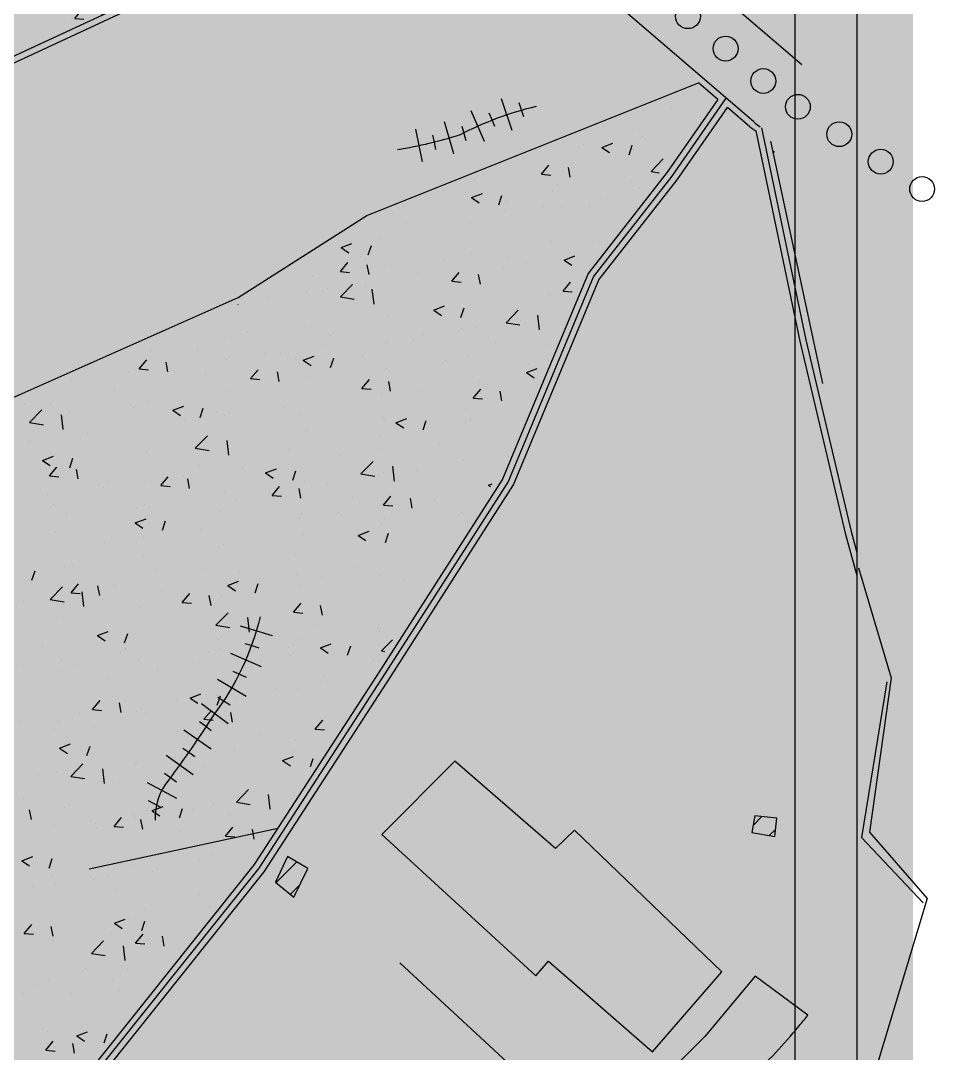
# Model space of a CAD drawing. Header units: millimetres. Extents: x 709 to 3952, y 378 to 2394.
# Drawn here: x 3074.7 to 3222.7, y 1481.3 to 1647.5 of the extents above; entities that cross this region are included whole.
import ezdxf

# ---------------------------------------------------------------- set-up
doc = ezdxf.new("R2010")
doc.units = ezdxf.units.MM
for name, color, linetype in [('BAS', 252, 'Continuous'), ('PAVE', 3, 'Continuous'), ('TR', 9, 'Continuous')]:
    doc.layers.add(name, color=color, linetype=linetype)

# ---------------------------------------------------------------- blocks, each defined once
blk = doc.blocks.new('*X242')
at = {"color": 0}
for p, q in [((411779.85, 4018681), (411779.85, 4018681)), ((411773.88, 4018677.66), (411773.88, 4018677.66)), ((411765.94, 4018675.2), (411765.94, 4018675.2)), ((411768.85, 4018674.75), (411770.6, 4018675.42)), ((411773.24, 4018673.58), (411773.75, 4018675.09)), ((411775.41, 4018676.45), (411775.41, 4018676.45)), ((411768.85, 4018674.74), (411770.1, 4018673.91)), ((411759.12, 4018670.44), (411760.33, 4018671.87)), ((411776.78, 4018670.88), (411778.73, 4018672.91)), ((411759.12, 4018670.44), (411760.62, 4018670.3)), ((411763.75, 4018669.97), (411763.46, 4018671.54)), ((411776.78, 4018670.88), (411778.06, 4018670.68)), ((411748.29, 4018669.36), (411748.29, 4018669.36)), ((411761.63, 4018668.79), (411761.63, 4018668.79)), ((411773.58, 4018669.34), (411773.58, 4018669.34)), ((411747.85, 4018666.68), (411749.6, 4018667.35)), ((411752.23, 4018665.51), (411752.74, 4018667.02)), ((411760.95, 4018667.73), (411760.95, 4018667.73)), ((411774.98, 4018668.23), (411774.98, 4018668.23)), ((411747.85, 4018666.68), (411749.09, 4018665.84)), ((411748.12, 4018665.97), (411748.12, 4018665.97)), ((411753.56, 4018666), (411753.56, 4018666)), ((411759.36, 4018665.34), (411759.36, 4018665.34)), ((411762.34, 4018665.07), (411762.34, 4018665.07)), ((411766.91, 4018665.44), (411766.91, 4018665.44)), ((411768.83, 4018666.59), (411768.83, 4018666.59)), ((411735.13, 4018664.1), (411735.13, 4018664.1)), ((411753.1, 4018664.52), (411753.1, 4018664.52)), ((411737.32, 4018662.44), (411737.32, 4018662.44)), ((411747.76, 4018662.57), (411747.76, 4018662.57)), ((411733.18, 4018660.07), (411733.18, 4018660.07)), ((411726.84, 4018658.62), (411728.59, 4018659.29)), ((411726.84, 4018658.62), (411728.09, 4018657.78)), ((411731.23, 4018657.45), (411731.74, 4018658.96)), ((411760.65, 4018659.41), (411760.65, 4018659.41)), ((411768.33, 4018659.58), (411768.33, 4018659.58)), ((411729.97, 4018657.21), (411729.97, 4018657.21)), ((411747.81, 4018657.65), (411747.81, 4018657.65)), ((411753.75, 4018657.08), (411753.75, 4018657.08)), ((411762.25, 4018656.73), (411762.25, 4018656.73)), ((411762.77, 4018656.62), (411764.52, 4018657.29)), ((411726.73, 4018654.77), (411727.93, 4018656.2)), ((411731.35, 4018654.3), (411731.06, 4018655.87)), ((411734.83, 4018655.78), (411734.83, 4018655.78)), ((411743.32, 4018656.65), (411743.32, 4018656.65)), ((411752.79, 4018655.48), (411752.79, 4018655.48)), ((411756.66, 4018656.09), (411756.66, 4018656.09)), ((411762.77, 4018656.62), (411764.01, 4018655.78)), ((411722.2, 4018654.18), (411722.2, 4018654.18)), ((411726.73, 4018654.77), (411728.22, 4018654.64)), ((411739.17, 4018654.58), (411739.17, 4018654.58)), ((411744.66, 4018653.2), (411745.87, 4018654.64)), ((411746.53, 4018654.66), (411746.53, 4018654.66)), ((411749.29, 4018652.73), (411749, 4018654.3)), ((411724.59, 4018652.08), (411724.59, 4018652.08)), ((411726.73, 4018650.67), (411728.68, 4018652.7)), ((411730.74, 4018652.58), (411730.74, 4018652.58)), ((411732.15, 4018649.53), (411731.87, 4018651.91)), ((411744.66, 4018653.2), (411746.16, 4018653.07)), ((411762.59, 4018651.63), (411763.8, 4018653.07)), ((411715.01, 4018650.51), (411715.01, 4018650.51)), ((411721.27, 4018651.33), (411721.27, 4018651.33)), ((411726.73, 4018650.67), (411728.95, 4018650.32)), ((411760.34, 4018651.09), (411760.34, 4018651.09)), ((411762.59, 4018651.63), (411764.09, 4018651.5)), ((411710.22, 4018649.39), (411710.25, 4018649.48)), ((411741.76, 4018648.55), (411743.51, 4018649.23)), ((411741.76, 4018648.55), (411743.01, 4018647.71)), ((411746.15, 4018647.38), (411746.66, 4018648.9)), ((411747.51, 4018649.33), (411747.51, 4018649.33)), ((411753.41, 4018646.53), (411755.36, 4018648.56)), ((411734.52, 4018647.46), (411734.52, 4018647.46)), ((411755.68, 4018646.87), (411755.68, 4018646.87)), ((411758.83, 4018645.4), (411758.55, 4018647.77)), ((411721.9, 4018645.85), (411721.9, 4018645.85)), ((411746.21, 4018645.62), (411746.21, 4018645.62)), ((411748.72, 4018645.83), (411748.72, 4018645.83)), ((411753.41, 4018646.53), (411755.64, 4018646.19)), ((411709.06, 4018644.09), (411709.06, 4018644.09)), ((411711.76, 4018645), (411711.76, 4018645)), ((411725.1, 4018644.44), (411725.1, 4018644.44)), ((411738.45, 4018643.88), (411738.45, 4018643.88)), ((411739.95, 4018644.8), (411739.95, 4018644.8)), ((411696.08, 4018642.22), (411696.08, 4018642.22)), ((411703.68, 4018642.21), (411703.68, 4018642.21)), ((411724.16, 4018642.72), (411724.16, 4018642.72)), ((411734.14, 4018643.33), (411734.14, 4018643.33)), ((411751.79, 4018643.31), (411751.79, 4018643.31)), ((411760.04, 4018642.77), (411760.04, 4018642.77)), ((411694.33, 4018639.1), (411695.54, 4018640.54)), ((411698.96, 4018638.63), (411698.67, 4018640.2)), ((411708.44, 4018640.65), (411708.44, 4018640.65)), ((411714.69, 4018641.47), (411714.69, 4018641.47)), ((411717.03, 4018641.64), (411717.03, 4018641.64)), ((411719.56, 4018640.82), (411719.56, 4018640.82)), ((411720.76, 4018640.49), (411722.51, 4018641.16)), ((411720.76, 4018640.49), (411722, 4018639.65)), ((411725.15, 4018639.32), (411725.65, 4018640.83)), ((411730.37, 4018641.08), (411730.37, 4018641.08)), ((411743.72, 4018640.52), (411743.72, 4018640.52)), ((411747.2, 4018641.01), (411747.2, 4018641.01)), ((411692.65, 4018638.57), (411692.65, 4018638.57)), ((411694.34, 4018639.1), (411695.83, 4018638.97)), ((411712.27, 4018637.53), (411713.47, 4018638.97)), ((411716.89, 4018637.06), (411716.6, 4018638.63)), ((411734.22, 4018639.13), (411734.22, 4018639.13)), ((411756.69, 4018638.49), (411758.44, 4018639.16)), ((411756.69, 4018638.49), (411757.93, 4018637.65)), ((411757.06, 4018639.95), (411757.06, 4018639.95)), ((411683.18, 4018637.32), (411683.18, 4018637.32)), ((411704.98, 4018638.32), (411704.98, 4018638.32)), ((411712.27, 4018637.53), (411713.76, 4018637.4)), ((411721.59, 4018637.53), (411721.59, 4018637.53)), ((411730.2, 4018635.96), (411731.4, 4018637.4)), ((411734.82, 4018635.5), (411734.53, 4018637.06)), ((411749.1, 4018637.01), (411749.1, 4018637.01)), ((411690.4, 4018635.82), (411690.4, 4018635.82)), ((411708.76, 4018635.77), (411708.76, 4018635.77)), ((411730.2, 4018635.96), (411731.69, 4018635.83)), ((411739.63, 4018635.76), (411739.63, 4018635.76)), ((411748.13, 4018634.39), (411749.33, 4018635.83)), ((411752.75, 4018633.93), (411752.47, 4018635.49)), ((411695.77, 4018633.9), (411695.77, 4018633.9)), ((411733.37, 4018634.94), (411733.37, 4018634.94)), ((411748.13, 4018634.39), (411749.63, 4018634.26)), ((411675.82, 4018633.32), (411675.82, 4018633.32)), ((411676.68, 4018630.45), (411678.63, 4018632.48)), ((411680.09, 4018633.42), (411680.09, 4018633.42)), ((411683.14, 4018632.3), (411683.14, 4018632.3)), ((411693.44, 4018632.86), (411693.44, 4018632.86)), ((411699.75, 4018632.43), (411701.5, 4018633.1)), ((411699.75, 4018632.43), (411701, 4018631.59)), ((411704.14, 4018631.26), (411704.65, 4018632.77)), ((411706.78, 4018632.3), (411706.78, 4018632.3)), ((411717.59, 4018632.86), (411717.59, 4018632.86)), ((411746.9, 4018632.69), (411746.9, 4018632.69)), ((411676.68, 4018630.45), (411678.91, 4018630.11)), ((411682.1, 4018629.32), (411681.82, 4018631.69)), ((411701.86, 4018630.79), (411701.86, 4018630.79)), ((411708.12, 4018631.61), (411708.12, 4018631.61)), ((411720.13, 4018631.73), (411720.13, 4018631.73)), ((411733.47, 4018631.17), (411733.47, 4018631.17)), ((411733.92, 4018630.81), (411733.92, 4018630.81)), ((411735.68, 4018630.42), (411737.43, 4018631.1)), ((411735.68, 4018630.42), (411736.93, 4018629.58)), ((411740.07, 4018629.26), (411740.57, 4018630.77)), ((411746.82, 4018630.6), (411746.82, 4018630.6)), ((411747.68, 4018630.91), (411747.68, 4018630.91)), ((411686.07, 4018628.71), (411686.07, 4018628.71)), ((411721.29, 4018629.21), (411721.29, 4018629.21)), ((411676.6, 4018627.46), (411676.6, 4018627.46)), ((411703.36, 4018626.32), (411705.31, 4018628.34)), ((411708.45, 4018627.45), (411708.45, 4018627.45)), ((411708.78, 4018625.18), (411708.5, 4018627.56)), ((411733.1, 4018628.41), (411733.1, 4018628.41)), ((411742.52, 4018627.15), (411742.52, 4018627.15)), ((411695.47, 4018625.58), (411695.47, 4018625.58)), ((411703.36, 4018626.32), (411705.59, 4018625.97)), ((411718.52, 4018625.91), (411718.52, 4018625.91)), ((411733.06, 4018625.9), (411733.06, 4018625.9)), ((411678.75, 4018624.36), (411680.5, 4018625.04)), ((411678.75, 4018624.36), (411679.99, 4018623.52)), ((411682.84, 4018623.98), (411682.84, 4018623.98)), ((411683.13, 4018623.19), (411683.64, 4018624.71)), ((411726.8, 4018625.08), (411726.8, 4018625.08)), ((411730.05, 4018622.18), (411731.99, 4018624.21)), ((411746.6, 4018624.36), (411746.6, 4018624.36)), ((411679.87, 4018621.87), (411681.08, 4018623.3)), ((411679.87, 4018621.87), (411681.37, 4018621.73)), ((411684.5, 4018621.4), (411684.21, 4018622.96)), ((411703.94, 4018623.4), (411703.94, 4018623.4)), ((411711.01, 4018623), (411711.01, 4018623)), ((411714.68, 4018622.36), (411716.43, 4018623.03)), ((411714.68, 4018622.36), (411715.92, 4018621.52)), ((411719.06, 4018621.19), (411719.57, 4018622.7)), ((411730.05, 4018622.18), (411732.27, 4018621.83)), ((411733.61, 4018622.49), (411733.61, 4018622.49)), ((411735.46, 4018621.04), (411735.19, 4018623.42)), ((411739.09, 4018622.92), (411739.09, 4018622.92)), ((411689.36, 4018620.9), (411689.36, 4018620.9)), ((411695.28, 4018620.93), (411695.28, 4018620.93)), ((411697.8, 4018620.3), (411699.01, 4018621.73)), ((411697.81, 4018620.3), (411699.3, 4018620.17)), ((411701.54, 4018621.75), (411701.54, 4018621.75)), ((411702.43, 4018619.83), (411702.14, 4018621.4)), ((411715.74, 4018618.73), (411716.94, 4018620.16)), ((411720.98, 4018620.89), (411720.98, 4018620.89)), ((411724.51, 4018620.42), (411724.51, 4018620.42)), ((411750.6, 4018620.36), (411751.19, 4018620.59)), ((411750.6, 4018620.36), (411750.91, 4018620.15)), ((411679.49, 4018618.85), (411679.49, 4018618.85)), ((411688.57, 4018620.08), (411688.57, 4018620.08)), ((411701.91, 4018619.52), (411701.91, 4018619.52)), ((411708.15, 4018619.13), (411708.15, 4018619.13)), ((411715.26, 4018618.96), (411715.26, 4018618.96)), ((411715.74, 4018618.73), (411717.23, 4018618.6)), ((411720.36, 4018618.26), (411720.07, 4018619.83)), ((411733.67, 4018617.16), (411734.87, 4018618.6)), ((411680.49, 4018617.29), (411680.49, 4018617.29)), ((411695.16, 4018617.25), (411695.16, 4018617.25)), ((411709.93, 4018617.92), (411709.93, 4018617.92)), ((411728.61, 4018618.39), (411728.61, 4018618.39)), ((411733.67, 4018617.16), (411735.16, 4018617.03)), ((411735.95, 4018617.29), (411735.95, 4018617.29)), ((411738.29, 4018616.69), (411738, 4018618.26)), ((411741.95, 4018617.83), (411741.95, 4018617.83)), ((411682.54, 4018615.65), (411682.54, 4018615.65)), ((411693.84, 4018616.73), (411693.84, 4018616.73)), ((411695.36, 4018615.41), (411695.36, 4018615.41)), ((411707.19, 4018616.16), (411707.19, 4018616.16)), ((411720.22, 4018615.22), (411720.22, 4018615.22)), ((411720.53, 4018615.6), (411720.53, 4018615.6)), ((411726.48, 4018616.04), (411726.48, 4018616.04)), ((411746.29, 4018616.04), (411746.29, 4018616.04)), ((411693.67, 4018614.3), (411695.42, 4018614.97)), ((411693.67, 4018614.3), (411694.91, 4018613.46)), ((411698.06, 4018613.13), (411698.56, 4018614.64)), ((411733.31, 4018614.17), (411733.31, 4018614.17)), ((411733.88, 4018615.03), (411733.88, 4018615.03)), ((411747.22, 4018614.47), (411747.22, 4018614.47)), ((411680.78, 4018612.91), (411680.78, 4018612.91)), ((411694.96, 4018611.89), (411694.96, 4018611.89)), ((411704.43, 4018613.14), (411704.43, 4018613.14)), ((411720.68, 4018612.57), (411720.68, 4018612.57)), ((411729.6, 4018612.3), (411731.35, 4018612.97)), ((411729.6, 4018612.29), (411730.84, 4018611.46)), ((411733.99, 4018611.13), (411734.49, 4018612.64)), ((411688.71, 4018611.07), (411688.71, 4018611.07)), ((411707.84, 4018610.81), (411707.84, 4018610.81)), ((411734.06, 4018611.67), (411734.06, 4018611.67)), ((411694.86, 4018608.93), (411694.86, 4018608.93)), ((411719.48, 4018609.17), (411719.48, 4018609.17)), ((411682.23, 4018607.33), (411682.23, 4018607.33)), ((411683.59, 4018607.38), (411683.59, 4018607.38)), ((411729.37, 4018607.43), (411729.37, 4018607.43)), ((411677.05, 4018605.07), (411677.56, 4018606.58)), ((411696.94, 4018606.81), (411696.94, 4018606.81)), ((411704.9, 4018606.66), (411704.9, 4018606.66)), ((411710.29, 4018606.25), (411710.29, 4018606.25)), ((411713.64, 4018605.36), (411713.64, 4018605.36)), ((411719.9, 4018606.18), (411719.9, 4018606.18)), ((411723.63, 4018605.68), (411723.63, 4018605.68)), ((411733, 4018605.84), (411733, 4018605.84)), ((411680, 4018601.96), (411681.95, 4018603.99)), ((411683.34, 4018603.06), (411684.55, 4018604.5)), ((411687.97, 4018602.59), (411687.68, 4018604.16)), ((411690.32, 4018604.16), (411690.32, 4018604.16)), ((411708.59, 4018604.23), (411710.34, 4018604.9)), ((411708.59, 4018604.23), (411709.84, 4018603.39)), ((411712.98, 4018603.06), (411713.49, 4018604.57)), ((411720.38, 4018604.24), (411720.38, 4018604.24)), ((411736.98, 4018605.12), (411736.98, 4018605.12)), ((411680, 4018601.96), (411682.22, 4018601.62)), ((411683.34, 4018603.06), (411684.84, 4018602.93)), ((411685.41, 4018600.83), (411685.14, 4018603.2)), ((411688.39, 4018602.03), (411688.39, 4018602.03)), ((411697.86, 4018603.28), (411697.86, 4018603.28)), ((411701.27, 4018601.49), (411702.48, 4018602.93)), ((411705.9, 4018601.02), (411705.61, 4018602.59)), ((411707.54, 4018602.48), (411707.54, 4018602.48)), ((411675.74, 4018601.66), (411675.74, 4018601.66)), ((411682.13, 4018601.21), (411682.13, 4018601.21)), ((411694.56, 4018600.61), (411694.56, 4018600.61)), ((411701.27, 4018601.49), (411702.77, 4018601.36)), ((411719.2, 4018599.92), (411720.41, 4018601.36)), ((411723.83, 4018599.46), (411723.54, 4018601.02)), ((411681.93, 4018599.01), (411681.93, 4018599.01)), ((411706.68, 4018597.82), (411708.63, 4018599.85)), ((411712.09, 4018596.69), (411711.82, 4018599.06)), ((411719.21, 4018599.92), (411720.7, 4018599.79)), ((411706.68, 4018597.82), (411708.9, 4018597.48)), ((411722.79, 4018597.57), (411722.79, 4018597.57)), ((411732.7, 4018597.52), (411732.7, 4018597.52)), ((411687.59, 4018596.17), (411689.34, 4018596.84)), ((411687.59, 4018596.17), (411688.83, 4018595.33)), ((411691.97, 4018595), (411692.48, 4018596.51)), ((411707.07, 4018595.5), (411707.07, 4018595.5)), ((411713.33, 4018596.32), (411713.33, 4018596.32)), ((411720.07, 4018595.92), (411720.07, 4018595.92)), ((411733.03, 4018596.75), (411733.03, 4018596.75)), ((411733.36, 4018593.69), (411735.1, 4018595.5)), ((411678.73, 4018594.6), (411678.73, 4018594.6)), ((411692.07, 4018594.04), (411692.07, 4018594.04)), ((411707.24, 4018594.16), (411707.24, 4018594.16)), ((411718.45, 4018594.25), (411718.45, 4018594.25)), ((411723.52, 4018594.17), (411725.27, 4018594.84)), ((411723.52, 4018594.17), (411724.76, 4018593.33)), ((411727.9, 4018593), (411728.41, 4018594.51)), ((411733.36, 4018593.69), (411733.88, 4018593.61)), ((411681.81, 4018592.17), (411681.81, 4018592.17)), ((411691.28, 4018593.42), (411691.28, 4018593.42)), ((411694.25, 4018592.29), (411694.25, 4018592.29)), ((411705.42, 4018593.47), (411705.42, 4018593.47)), ((411718.76, 4018592.91), (411718.76, 4018592.91)), ((411732.11, 4018592.35), (411732.11, 4018592.35)), ((411675.55, 4018591.35), (411675.55, 4018591.35)), ((411681.62, 4018590.69), (411681.62, 4018590.69)), ((411684, 4018591.24), (411684, 4018591.24)), ((411697.34, 4018590.68), (411697.34, 4018590.68)), ((411703.87, 4018591.75), (411703.87, 4018591.75)), ((411689.29, 4018589.24), (411689.29, 4018589.24)), ((411710.69, 4018590.12), (411710.69, 4018590.12)), ((411724.03, 4018589.55), (411724.03, 4018589.55)), ((411724.44, 4018588.76), (411724.44, 4018588.76)), ((411716.22, 4018587.71), (411716.22, 4018587.71)), ((411719.77, 4018587.6), (411719.77, 4018587.6)), ((411686.81, 4018584.26), (411688.01, 4018585.69)), ((411691.43, 4018583.79), (411691.15, 4018585.36)), ((411700.49, 4018585.64), (411700.49, 4018585.64)), ((411702.51, 4018586.1), (411704.26, 4018586.78)), ((411702.51, 4018586.1), (411703.75, 4018585.26)), ((411706.75, 4018586.46), (411706.75, 4018586.46)), ((411706.9, 4018584.94), (411707.4, 4018586.45)), ((411706.93, 4018585.84), (411706.93, 4018585.84)), ((411709.86, 4018586.26), (411709.86, 4018586.26)), ((411686.81, 4018584.26), (411688.31, 4018584.12)), ((411693.95, 4018583.96), (411693.95, 4018583.96)), ((411695.28, 4018583.76), (411695.28, 4018583.76)), ((411704.74, 4018582.69), (411705.95, 4018584.12)), ((411709.37, 4018582.22), (411709.08, 4018583.79)), ((411675.23, 4018582.31), (411675.23, 4018582.31)), ((411681.32, 4018582.36), (411681.32, 4018582.36)), ((411684.7, 4018583.56), (411684.7, 4018583.56)), ((411704.74, 4018582.69), (411706.24, 4018582.56)), ((411722.67, 4018581.12), (411723.88, 4018582.55)), ((411680.7, 4018581.25), (411680.7, 4018581.25)), ((411687.1, 4018581.33), (411687.1, 4018581.33)), ((411700.44, 4018580.77), (411700.44, 4018580.77)), ((411722.67, 4018581.12), (411724.17, 4018580.99)), ((411681.5, 4018578.04), (411683.25, 4018578.71)), ((411713.79, 4018580.2), (411713.79, 4018580.2)), ((411719.46, 4018579.28), (411719.46, 4018579.28)), ((411681.51, 4018578.04), (411682.75, 4018577.2)), ((411685.89, 4018576.87), (411686.4, 4018578.38)), ((411706.63, 4018577.52), (411706.63, 4018577.52)), ((411709.64, 4018577.85), (411709.64, 4018577.85)), ((411719.41, 4018577.51), (411719.41, 4018577.51)), ((411683.31, 4018573.47), (411685.26, 4018575.5)), ((411693.64, 4018575.64), (411693.64, 4018575.64)), ((411693.91, 4018575.78), (411693.91, 4018575.78)), ((411700.17, 4018576.6), (411700.17, 4018576.6)), ((411717.43, 4018576.04), (411719.18, 4018576.71)), ((411717.43, 4018576.04), (411718.68, 4018575.2)), ((411721.89, 4018575.07), (411722.33, 4018576.38)), ((411678.13, 4018573.7), (411678.13, 4018573.7)), ((411681.02, 4018574.04), (411681.02, 4018574.04)), ((411688.73, 4018572.34), (411688.45, 4018574.71)), ((411704.83, 4018575.01), (411704.83, 4018575.01)), ((411683.31, 4018573.47), (411685.54, 4018573.13)), ((411690.25, 4018572.5), (411690.25, 4018572.5)), ((411709.99, 4018569.33), (411711.94, 4018571.36)), ((411715.41, 4018568.2), (411715.13, 4018570.57)), ((411719.16, 4018570.95), (411719.16, 4018570.95)), ((411675.67, 4018570), (411675.67, 4018570)), ((411696.43, 4018567.98), (411698.18, 4018568.65)), ((411706.32, 4018569.19), (411706.32, 4018569.19)), ((411709.99, 4018569.33), (411712.22, 4018568.99)), ((411676.97, 4018566.55), (411676.68, 4018568.12)), ((411682.23, 4018568.56), (411682.23, 4018568.56)), ((411693.34, 4018567.32), (411693.34, 4018567.32)), ((411695.58, 4018567.99), (411695.58, 4018567.99)), ((411696.43, 4018567.97), (411697.67, 4018567.14)), ((411700.81, 4018566.81), (411701.32, 4018568.32)), ((411703.06, 4018567.99), (411703.06, 4018567.99)), ((411708.92, 4018567.43), (411708.92, 4018567.43)), ((411680.71, 4018565.72), (411680.71, 4018565.72)), ((411687.34, 4018565.92), (411687.34, 4018565.92)), ((411690.28, 4018565.45), (411691.48, 4018566.89)), ((411690.28, 4018565.45), (411691.77, 4018565.32)), ((411693.6, 4018566.74), (411693.6, 4018566.74)), ((411694.9, 4018564.98), (411694.61, 4018566.55)), ((411708.21, 4018563.88), (411709.42, 4018565.32)), ((411687.5, 4018565.2), (411687.5, 4018565.2)), ((411700.85, 4018564.63), (411700.85, 4018564.63)), ((411708.21, 4018563.88), (411709.71, 4018563.75)), ((411712.83, 4018563.41), (411712.55, 4018564.98)), ((411714.19, 4018564.07), (411714.19, 4018564.07)), ((411675.42, 4018559.91), (411677.17, 4018560.58)), ((411706.02, 4018560.87), (411706.02, 4018560.87)), ((411675.42, 4018559.91), (411676.67, 4018559.07)), ((411679.81, 4018558.74), (411680.32, 4018560.25)), ((411693.04, 4018559), (411693.04, 4018559)), ((411703.8, 4018560.09), (411703.8, 4018560.09)), ((411680.41, 4018557.4), (411680.41, 4018557.4)), ((411689.22, 4018557.59), (411689.22, 4018557.59)), ((411696.49, 4018558.13), (411696.49, 4018558.13)), ((411677.26, 4018555.85), (411677.26, 4018555.85)), ((411680.76, 4018556.06), (411680.76, 4018556.06)), ((411687.02, 4018556.88), (411687.02, 4018556.88)), ((411690.6, 4018555.28), (411690.6, 4018555.28)), ((411703.95, 4018554.72), (411703.95, 4018554.72)), ((411695.21, 4018552.1), (411695.21, 4018552.1)), ((411705.72, 4018552.55), (411705.72, 4018552.55)), ((411690.34, 4018549.85), (411692.09, 4018550.52)), ((411692.73, 4018550.67), (411692.73, 4018550.67)), ((411675.82, 4018548.21), (411677.02, 4018549.65)), ((411680.1, 4018549.07), (411680.1, 4018549.07)), ((411680.44, 4018547.75), (411680.15, 4018549.31)), ((411680.63, 4018549.6), (411680.63, 4018549.6)), ((411690.34, 4018549.85), (411691.59, 4018549.01)), ((411694.73, 4018548.68), (411695.24, 4018550.19)), ((411675.82, 4018548.21), (411677.31, 4018548.08)), ((411680.44, 4018547.02), (411680.44, 4018547.02)), ((411686.63, 4018544.98), (411688.57, 4018547.01)), ((411689.91, 4018548.27), (411689.91, 4018548.27)), ((411693.75, 4018546.65), (411694.95, 4018548.08)), ((411698.37, 4018546.18), (411698.08, 4018547.75)), ((411692.04, 4018543.85), (411691.77, 4018546.22)), ((411693.75, 4018546.65), (411695.24, 4018546.52)), ((411686.63, 4018544.98), (411688.85, 4018544.64)), ((411685.73, 4018542.51), (411685.73, 4018542.51)), ((411692.43, 4018542.35), (411692.43, 4018542.35)), ((411679.8, 4018540.75), (411679.8, 4018540.75)), ((411690.18, 4018540.85), (411690.18, 4018540.85)), ((411677.66, 4018539.71), (411677.66, 4018539.71)), ((411691, 4018539.15), (411691, 4018539.15)), ((411675.6, 4018538.34), (411675.6, 4018538.34)), ((411683.33, 4018538.41), (411683.33, 4018538.41)), ((411679.5, 4018532.43), (411679.5, 4018532.43)), ((411684.26, 4018531.72), (411686.01, 4018532.39)), ((411688.67, 4018530.6), (411689.15, 4018532.06)), ((411679.28, 4018529.41), (411680.49, 4018530.85)), ((411683.91, 4018528.94), (411683.62, 4018530.51)), ((411684.26, 4018531.72), (411685.51, 4018530.88)), ((411679.29, 4018529.41), (411680.78, 4018529.28)), ((411680.76, 4018529.8), (411680.76, 4018529.8))]:
    blk.add_line(p, q, dxfattribs=at)
blk = doc.blocks.new('*X188')
at = {"color": 0}
for p, q in [((623.879, 307.802), (624.596, 308.519)), ((625.182, 306.984), (625.689, 307.491))]:
    blk.add_line(p, q, dxfattribs=at)
blk = doc.blocks.new('*X187')
at = {"color": 0}
for p, q in [((585.333, 303.197), (587, 304.864)), ((586.503, 302.246), (587.231, 302.974))]:
    blk.add_line(p, q, dxfattribs=at)
blk = doc.blocks.new('NT')
at = {"layer": 'PAVE'}
blk.add_circle((0, 0), 2, dxfattribs=at)
blk = doc.blocks.new('*X244')
at = {"color": 0}
for p, q in [((411704.24, 4018750.03), (411704.24, 4018750.03)), ((411708.54, 4018748.6), (411708.54, 4018748.6)), ((411709.39, 4018748.79), (411709.81, 4018749.3)), ((411709.39, 4018748.79), (411710.51, 4018748.69)), ((411703.01, 4018745.83), (411703.01, 4018745.83)), ((411700.32, 4018743.2), (411702.07, 4018743.87)), ((411700.32, 4018743.2), (411701.57, 4018742.36)), ((411704.71, 4018742.03), (411705.22, 4018743.54)), ((411710.23, 4018744.54), (411710.23, 4018744.54)), ((411712.71, 4018743.96), (411712.71, 4018743.96)), ((411695.52, 4018739.14), (411695.25, 4018741.52)), ((411695.65, 4018742.04), (411695.65, 4018742.04)), ((411699.72, 4018742.09), (411699.72, 4018742.09)), ((411717.75, 4018740.81), (411717.75, 4018740.81)), ((411701.96, 4018738.74), (411701.96, 4018738.74)), ((411692.49, 4018737.49), (411692.49, 4018737.49)), ((411716.79, 4018736.14), (411718.74, 4018738.17)), ((411722.2, 4018735.01), (411721.93, 4018737.38)), ((411692.77, 4018736.48), (411692.77, 4018736.48)), ((411706.11, 4018735.92), (411706.11, 4018735.92)), ((411712.4, 4018735.64), (411712.4, 4018735.64)), ((411716.79, 4018736.14), (411719.01, 4018735.8)), ((411719.46, 4018735.35), (411719.46, 4018735.35)), ((411719.78, 4018735.8), (411719.78, 4018735.8)), ((411699.42, 4018733.77), (411699.42, 4018733.77)), ((411705.2, 4018733.29), (411705.2, 4018733.29)), ((411715.24, 4018733.14), (411717, 4018733.81)), ((411719.63, 4018731.97), (411720.14, 4018733.48)), ((411686.79, 4018732.17), (411686.79, 4018732.17)), ((411694.92, 4018731.56), (411696.13, 4018732.99)), ((411694.92, 4018731.56), (411696.42, 4018731.43)), ((411699.55, 4018731.09), (411699.26, 4018732.66)), ((411715.25, 4018733.14), (411716.49, 4018732.3)), ((411717.43, 4018731.78), (411717.43, 4018731.78)), ((411726.9, 4018733.02), (411726.9, 4018733.02)), ((411690.62, 4018730.79), (411690.62, 4018730.79)), ((411711.17, 4018730.95), (411711.17, 4018730.95)), ((411712.85, 4018729.99), (411714.06, 4018731.42)), ((411712.86, 4018729.99), (411714.35, 4018729.86)), ((411717.48, 4018729.52), (411717.19, 4018731.09)), ((411695.38, 4018728.88), (411695.38, 4018728.88)), ((411724.94, 4018729.08), (411724.94, 4018729.08)), ((411730.79, 4018728.42), (411731.99, 4018729.86)), ((411730.79, 4018728.42), (411732.28, 4018728.29)), ((411685.92, 4018727.63), (411685.92, 4018727.63)), ((411712.1, 4018727.32), (411712.1, 4018727.32)), ((411694.24, 4018725.07), (411695.99, 4018725.74)), ((411694.24, 4018725.07), (411695.48, 4018724.23)), ((411698.63, 4018723.9), (411699.13, 4018725.41)), ((411699.12, 4018725.44), (411699.12, 4018725.44)), ((411736.11, 4018725.24), (411736.11, 4018725.24)), ((411686.49, 4018723.84), (411686.49, 4018723.84)), ((411687.9, 4018723.71), (411687.9, 4018723.71)), ((411730.17, 4018723.07), (411731.92, 4018723.74)), ((411733.32, 4018723.38), (411733.32, 4018723.38)), ((411734.55, 4018721.9), (411735.06, 4018723.41)), ((411701.25, 4018723.14), (411701.25, 4018723.14)), ((411710.85, 4018721.92), (411710.85, 4018721.92)), ((411714.59, 4018722.58), (411714.59, 4018722.58)), ((411720.32, 4018723.16), (411720.32, 4018723.16)), ((411727.94, 4018722.01), (411727.94, 4018722.01)), ((411730.17, 4018723.07), (411731.41, 4018722.23)), ((411737.26, 4018722.36), (411737.26, 4018722.36)), ((411679.83, 4018720.91), (411679.83, 4018720.91)), ((411693.17, 4018720.35), (411693.17, 4018720.35)), ((411704.6, 4018721.09), (411704.6, 4018721.09)), ((411718.75, 4018720.88), (411718.75, 4018720.88)), ((411724.63, 4018720.76), (411724.63, 4018720.76)), ((411688.81, 4018719.02), (411688.81, 4018719.02)), ((411704.17, 4018718.38), (411704.17, 4018718.38)), ((411706.52, 4018719.78), (411706.52, 4018719.78)), ((411711.8, 4018719), (411711.8, 4018719)), ((411719.86, 4018719.22), (411719.86, 4018719.22)), ((411673.33, 4018716.95), (411674.48, 4018716.17)), ((411673.45, 4018717.09), (411674.98, 4018717.68)), ((411677.62, 4018715.84), (411678.13, 4018717.35)), ((411679.34, 4018717.77), (411679.34, 4018717.77)), ((411698.81, 4018717.12), (411698.81, 4018717.12)), ((411672.16, 4018714.79), (411672.08, 4018715.48)), ((411680.46, 4018714.32), (411681.67, 4018715.76)), ((411685.08, 4018713.85), (411684.8, 4018715.42)), ((411686.18, 4018715.52), (411686.18, 4018715.52)), ((411689.59, 4018715.87), (411689.59, 4018715.87)), ((411709.16, 4018715.01), (411710.91, 4018715.68)), ((411709.16, 4018715.01), (411710.41, 4018714.17)), ((411713.55, 4018713.84), (411714.06, 4018715.35)), ((411724.74, 4018715.39), (411724.74, 4018715.39)), ((411673.35, 4018713.76), (411673.35, 4018713.76)), ((411675.01, 4018713.37), (411675.01, 4018713.37)), ((411680.46, 4018714.32), (411681.96, 4018714.19)), ((411693.42, 4018711.79), (411695.37, 4018713.82)), ((411698.39, 4018712.75), (411699.6, 4018714.19)), ((411703.02, 4018712.28), (411702.73, 4018713.85)), ((411713.75, 4018713.3), (411713.75, 4018713.3)), ((411693.42, 4018711.79), (411695.64, 4018711.44)), ((411698.39, 4018712.75), (411699.89, 4018712.62)), ((411698.84, 4018710.65), (411698.56, 4018713.03)), ((411704.28, 4018712.06), (411704.28, 4018712.06)), ((411710.16, 4018712.89), (411710.16, 4018712.89)), ((411716.32, 4018711.18), (411717.53, 4018712.62)), ((411720.95, 4018710.72), (411720.66, 4018712.28)), ((411724.33, 4018712.43), (411724.33, 4018712.43)), ((411669.58, 4018711.56), (411669.58, 4018711.56)), ((411682.93, 4018711), (411682.93, 4018711)), ((411695.58, 4018710.38), (411695.58, 4018710.38)), ((411696.27, 4018710.43), (411696.27, 4018710.43)), ((411698.02, 4018711.23), (411698.02, 4018711.23)), ((411711.49, 4018710.67), (411711.49, 4018710.67)), ((411716.32, 4018711.18), (411717.82, 4018711.05)), ((411682.23, 4018709.16), (411682.23, 4018709.16)), ((411698.51, 4018708.8), (411698.51, 4018708.8)), ((411709.62, 4018709.87), (411709.62, 4018709.87)), ((411666.5, 4018707.08), (411666.5, 4018707.08)), ((411672.76, 4018707.91), (411672.76, 4018707.91)), ((411681, 4018707.88), (411681, 4018707.88)), ((411685.88, 4018707.2), (411685.88, 4018707.2)), ((411688.16, 4018706.94), (411689.91, 4018707.62)), ((411688.16, 4018706.94), (411689.4, 4018706.1)), ((411692.54, 4018705.78), (411693.05, 4018707.29)), ((411666.42, 4018705.38), (411666.42, 4018705.38)), ((411673.04, 4018705.44), (411673.04, 4018705.44)), ((411697.7, 4018702.2), (411697.7, 4018702.2)), ((411691.44, 4018701.37), (411691.44, 4018701.37)), ((411664.71, 4018698.79), (411664.71, 4018698.79)), ((411666, 4018697.08), (411667.2, 4018698.52)), ((411667.15, 4018698.88), (411668.9, 4018699.55)), ((411667.15, 4018698.88), (411668.4, 4018698.04)), ((411671.54, 4018697.71), (411672.04, 4018699.22)), ((411675.65, 4018699.29), (411675.65, 4018699.29)), ((411685.58, 4018698.88), (411685.58, 4018698.88)), ((411690.54, 4018699.13), (411690.54, 4018699.13)), ((411659.93, 4018697.22), (411659.93, 4018697.22)), ((411666, 4018697.08), (411667.49, 4018696.95)), ((411666.18, 4018698.05), (411666.18, 4018698.05)), ((411670.62, 4018696.62), (411670.33, 4018698.18)), ((411672.74, 4018697.12), (411672.74, 4018697.12)), ((411675.96, 4018696.63), (411675.96, 4018696.63)), ((411678.06, 4018698.22), (411678.06, 4018698.22)), ((411683.93, 4018695.52), (411685.13, 4018696.95)), ((411688.36, 4018696.08), (411688.26, 4018696.62)), ((411691.4, 4018697.66), (411691.4, 4018697.66)), ((411656.64, 4018695.99), (411656.64, 4018695.99)), ((411659.76, 4018695.24), (411659.76, 4018695.24)), ((411669.98, 4018695.43), (411669.98, 4018695.43)), ((411683.93, 4018695.52), (411685.42, 4018695.38)), ((411661.39, 4018694.13), (411661.39, 4018694.13)), ((411683.33, 4018694.87), (411683.33, 4018694.87)), ((411650.53, 4018689.65), (411650.8, 4018690.45)), ((411669.08, 4018689.43), (411669.08, 4018689.43)), ((411670.3, 4018687.69), (411672, 4018689.46)), ((411672.44, 4018688.79), (411672.44, 4018688.79)), ((411653.35, 4018687.36), (411653.35, 4018687.36)), ((411659.45, 4018686.92), (411659.45, 4018686.92)), ((411659.61, 4018688.19), (411659.61, 4018688.19)), ((411646.82, 4018685.32), (411646.82, 4018685.32)), ((411659.74, 4018686.08), (411659.74, 4018686.08)), ((411651.53, 4018679.85), (411652.74, 4018681.28)), ((411651.54, 4018679.85), (411653.03, 4018679.72)), ((411645.77, 4018676.71), (411645.77, 4018676.71)), ((411646.52, 4018677), (411646.52, 4018677)), ((411646.77, 4018677.5), (411646.77, 4018677.5))]:
    blk.add_line(p, q, dxfattribs=at)
blk = doc.blocks.new('TR-M')
at = {"layer": 'TR'}
for p, q in [((-0.01, -2.69), (0.01, 2.69)), ((2.5, -0.01), (2.51, 1.17)), ((2.49, -1.19), (2.5, -0.01))]:
    blk.add_line(p, q, dxfattribs=at)

msp = doc.modelspace()

# ---------------------------------------------------------------- hatches: boundary and pattern name
at = {"layer": 'BAS', "true_color": 0xc7c8ca, "transparency": 33554513}
h = msp.add_hatch(color=9, dxfattribs=at)
h.dxf.hatch_style = 1
h.paths.add_polyline_path([(735.07, 2394.13), (735.07, 400.97), (3218.5, 400.97), (3218.5, 2394.13)])
h.paths.add_polyline_path([(1826.32, 1353.24), (2408.56, 1353.24), (2408.56, 918.34), (1826.32, 918.34)], flags=16)

# ---------------------------------------------------------------- linework, layer by layer
at = {"layer": 'BAS'}
for p, q in [((3200.55, 1640.41), (3112.55, 1716.04)), ((3192.83, 1631.23), (3136.21, 1679.89)), ((3130.5, 1616.16), (3183.95, 1637.54)), ((3187.06, 1634.87), (3183.95, 1637.54)), ((3187.06, 1634.87), (3178.88, 1623.12)), ((3192.18, 1630.47), (3188.58, 1633.56)), ((3203.94, 1589.15), (3195.55, 1628.14)), ((3195.97, 1626.18), (3196.19, 1626.52)), ((3178.88, 1623.12), (3166.14, 1606.82)), ((3109.76, 1602.96), (3130.5, 1616.16)), ((3166.14, 1606.82), (3152.38, 1573.73)), ((3073.04, 1586.64), (3109.76, 1602.96)), ((3152.38, 1573.73), (3132.69, 1543.04)), ((3209.67, 1559.45), (3214.98, 1541.75)), ((3132.69, 1543.04), (3112.36, 1511.67)), ((3214.98, 1541.75), (3211.49, 1516.88)), ((3211.49, 1516.88), (3220.76, 1506.21)), ((3112.36, 1511.67), (3082.7, 1474.53)), ((3220.76, 1506.21), (3211.97, 1477.04))]:
    msp.add_line(p, q, dxfattribs=at)
msp.add_lwpolyline([(726.02, 2394.13), (3209.45, 2394.13), (3209.45, 400.97), (726.02, 400.97)], close=True, dxfattribs=at)
at = {"layer": 'BAS', "flags": 128}
for points in [[(3199.51, 952.38), (3199.51, 2152.38)], [(3137.12, 1680.42), (3138.34, 1674.34), (3138.17, 1674.17), (3120.48, 1660.9), (3095.72, 1651), (3045.6, 1627.73), (3034.25, 1623.95)], [(3136.53, 1678.29), (3137.24, 1674.73), (3119.98, 1661.78), (3095.32, 1651.92), (3045.23, 1628.66), (3035.5, 1625.42)], [(2638.95, 952.35), (2663.88, 995.82), (2693.41, 1041.42), (2719.11, 1078.82), (2742.16, 1109.45), (2767.31, 1145.42), (2808.13, 1188.28), (2846.89, 1246.28), (2878.43, 1283.66), (2914.65, 1330.68), (2936.01, 1352.63), (2988.64, 1408.18), (3049.2, 1451.19), (3083.38, 1473.78), (3113.17, 1511.08), (3133.53, 1542.5), (3153.26, 1573.26), (3167.01, 1606.31), (3179.68, 1622.52), (3188.39, 1635.04)], [(2640.18, 952.38), (2664.74, 995.32), (2694.24, 1040.87), (2719.92, 1078.23), (2742.97, 1108.86), (2768.09, 1144.79), (2808.91, 1187.65), (2847.69, 1245.67), (2879.21, 1283.03), (2915.4, 1330.02), (2936.73, 1351.93), (2989.3, 1407.42), (3049.77, 1450.36), (3084.07, 1473.03), (3113.98, 1510.5), (3134.37, 1541.96), (3154.15, 1572.8), (3167.88, 1605.8), (3180.49, 1621.93), (3188.58, 1633.56)], [(3192.18, 1630.47), (3193.16, 1629.82)], [(3193.16, 1629.82), (3200.25, 1595.96), (3207.55, 1565.04), (3209.45, 1558.24)], [(3194.08, 1630.31), (3201.23, 1596.18), (3208.51, 1565.29), (3209.45, 1561.94)], [(3214.25, 1541.12), (3210.17, 1516.04), (3220.09, 1505.54)], [(3115.93, 1517.44), (3085.8, 1510.96)]]:
    msp.add_lwpolyline(points, dxfattribs=at)
for points in [[(3135.44, 1626.82, 0.040841), (3145.58, 1629.22, -0.060202), (3157.84, 1633.78, -0.118699)], [(3113.3, 1551.54, -0.104904), (3105.81, 1535.75, -0.015224), (3098.61, 1525.33, 0.190558), (3096.42, 1518.82, 4.441129)], [(3135.84, 1495.84), (3164.66, 1469.17), (3109.42, 1405.97), (3072.89, 1362), (3050.89, 1335.25), (3061.5, 1325.37), (3054.23, 1318.34), (3127.34, 1252.13, 0.496208), (3142.58, 1253.14, -1.466152)]]:
    msp.add_lwpolyline(points, format="xyb", dxfattribs=at)
for points in [[(3187.66, 1494.42), (3163.94, 1517.2), (3160.89, 1514.28), (3144.65, 1528.3), (3132.89, 1516.52), (3157.7, 1493.74), (3159.74, 1496.1), (3176.54, 1481.51)], [(3196.52, 1519.13), (3192.99, 1519.52), (3192.52, 1516.85), (3196.2, 1516.17)], [(3120.99, 1511.06), (3117.71, 1512.99), (3115.81, 1508.85), (3118.76, 1506.45)]]:
    msp.add_lwpolyline(points, close=True, dxfattribs=at)
msp.add_lwpolyline([(3201.56, 1487.43), (3193.04, 1493.69), (3184.95, 1484), (3176.99, 1476.02), (3181.32, 1472.01), (3178.27, 1464.32), (3175.4, 1454.94), (3179.15, 1452.74, -0.100556), (3183.5, 1465.76, -0.018026), (3192.26, 1477.29, 0.02834), (3200.13, 1485.69, 0.002827)], format="xyb", close=True, dxfattribs=at)
at = {"layer": 'BAS'}
msp.add_arc((3199.35, 1638.81), 10, 229.3246, 236.5814, dxfattribs=at)

# ---------------------------------------------------------------- block references
for name in ['*X244', '*X242']:
    msp.add_blockref(name, (-408600.49, -4017047.62), dxfattribs=at)
for name, p, rotation in [('NT', (3182.22, 1648.25), 139.3246258840185), ('NT', (3188.29, 1643.04), 139.3246258840185), ('NT', (3194.36, 1637.82), 139.3246258840185), ('NT', (3199.93, 1633.67), 326.5294163753676), ('TR-M', (3153.04, 1632.39), 18.79499213166742), ('TR-M', (3148.38, 1630.56), 24.05147346458392), ('TR-M', (3143.78, 1628.66), 16.28597432975145), ('NT', (3206.6, 1629.26), 326.5294163753676), ('TR-M', (3138.93, 1627.45), 11.80506082520058), ('NT', (3213.28, 1624.84), 326.5294163753676), ('NT', (3219.95, 1620.43), 326.5294163753676), ('TR-M', (3112.7, 1549.32), 253.4951490520146), ('TR-M', (3111, 1544.62), 246.6895626870334), ('TR-M', (3108.76, 1540.16), 239.8839772100009), ('TR-M', (3106, 1535.99), 233.0783903018586), ('TR-M', (3103.22, 1531.83), 235.7821581971558), ('TR-M', (3100.35, 1527.73), 234.4050439150591), ('TR-M', (3097.48, 1523.65), 242.3195196161647)]:
    msp.add_blockref(name, p, dxfattribs=dict(at, rotation=rotation))
at = {"layer": 'BAS', "xscale": 1.993215441703796, "yscale": 1.993215441703796, "zscale": 1.993215442474826}
for name in ['*X188', '*X187']:
    msp.add_blockref(name, (1949.19, 904.45), dxfattribs=at)

doc.saveas('drawing.dxf')
